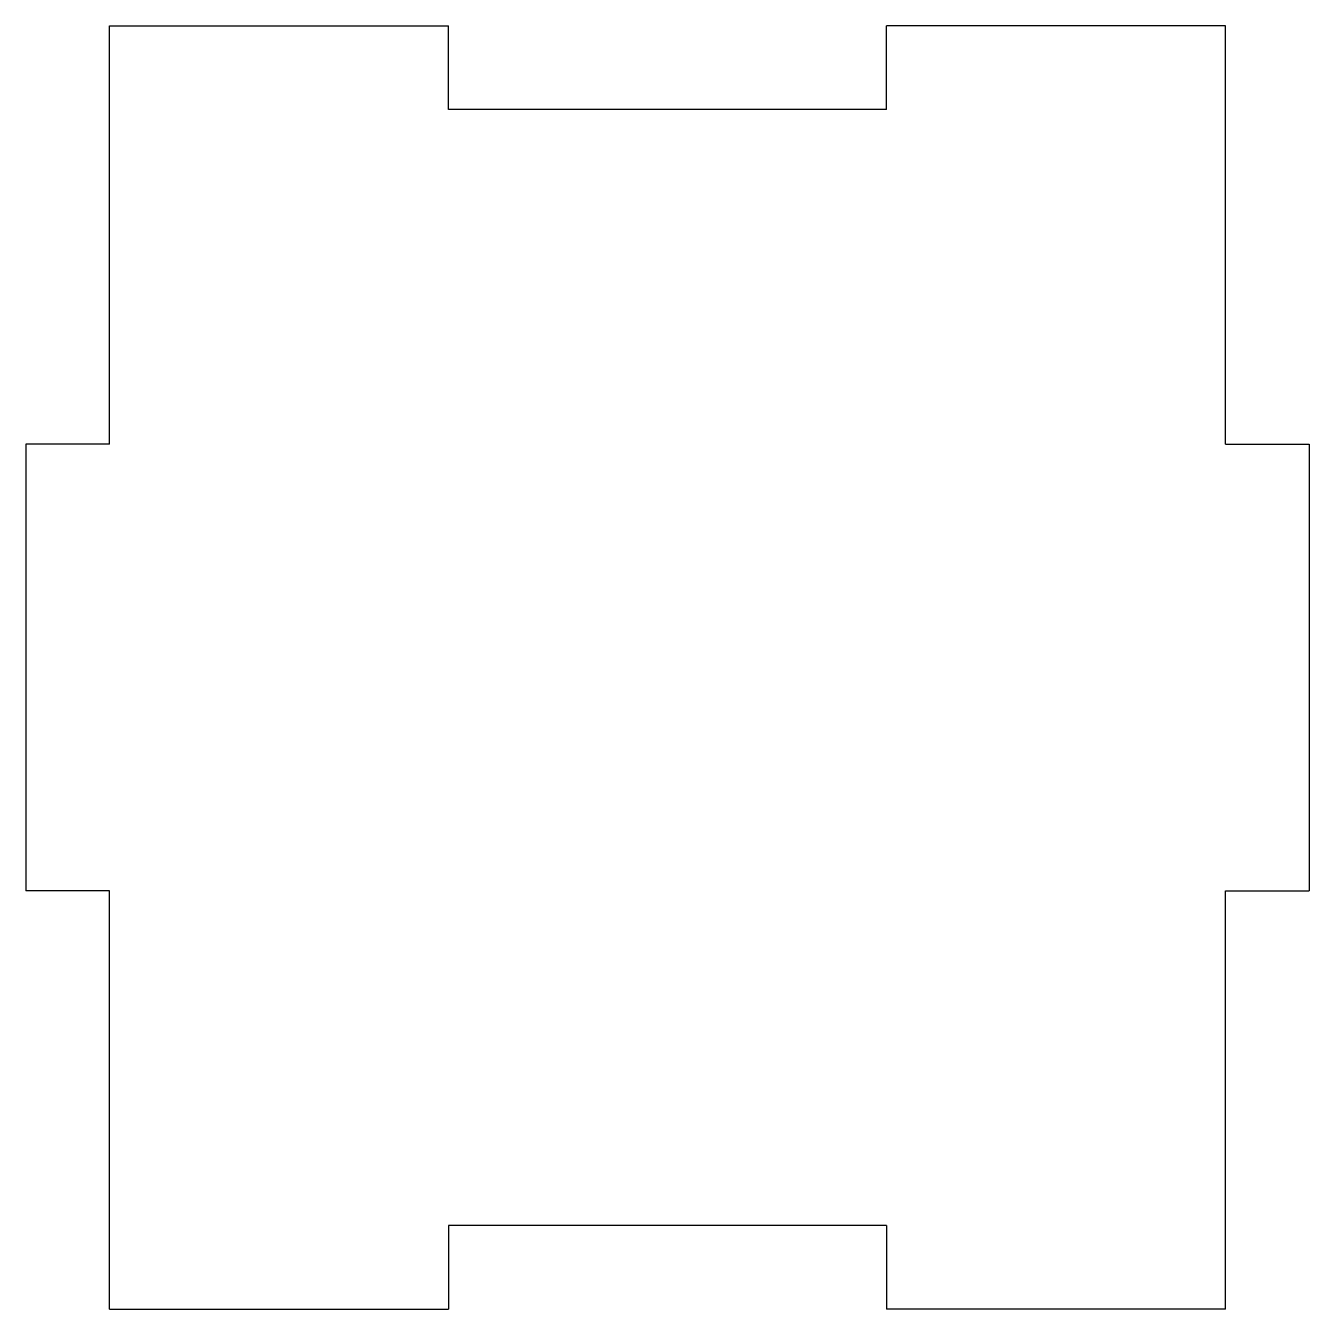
# Model space of a CAD drawing. Header units: millimetres. Extents: x -43 to 3, y -3 to 43.
import ezdxf

# ---------------------------------------------------------------- set-up
doc = ezdxf.new("R2010")
doc.units = ezdxf.units.MM

msp = doc.modelspace()

# ---------------------------------------------------------------- linework, layer by layer
at = {"color": 7, "linetype": 'Continuous', "lineweight": 25}
for p, q in [((-40, 28), (-40, 43)), ((-40, 43), (-27.85, 43)), ((-27.85, 40), (-27.85, 43)), ((-12.15, 40), (-12.15, 43)), ((0, 43), (-12.15, 43)), ((0, 28), (0, 43)), ((-12.15, 40), (-27.85, 40)), ((-43, 28), (-43, 12)), ((-40, 28), (-43, 28)), ((0, 28), (3, 28)), ((3, 28), (3, 12)), ((-40, 12), (-43, 12)), ((-40, -3), (-40, 12)), ((0, 12), (3, 12)), ((0, -3), (0, 12)), ((-12.15, 0), (-27.85, 0)), ((-27.85, 0), (-27.85, -3)), ((-12.15, 0), (-12.15, -3)), ((-40, -3), (-27.85, -3)), ((0, -3), (-12.15, -3))]:
    msp.add_line(p, q, dxfattribs=at)

doc.saveas('drawing.dxf')
